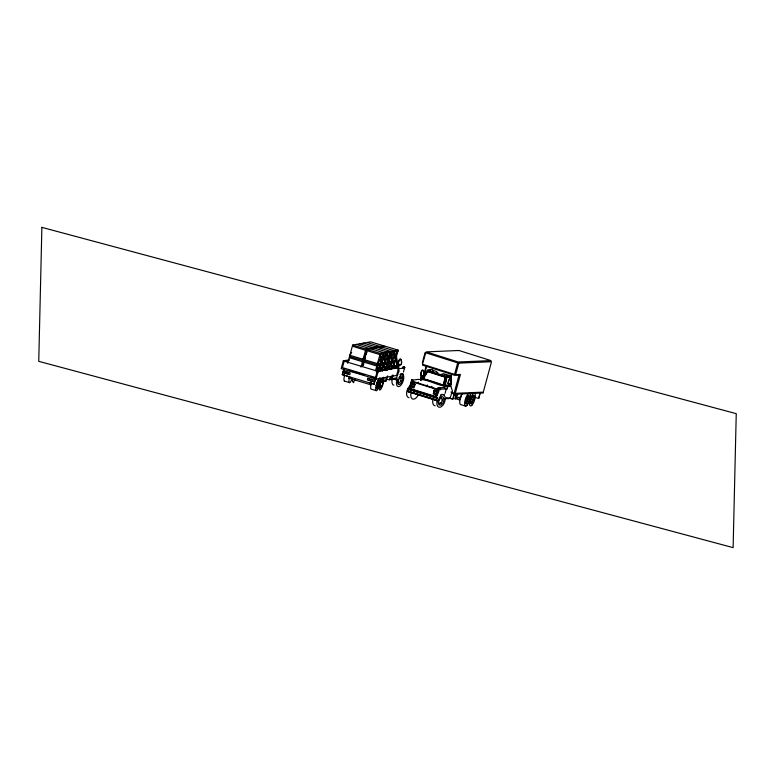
<?xml version="1.0" encoding="UTF-8"?>
<svg xmlns="http://www.w3.org/2000/svg" width="775" height="775" viewBox="0 0 775 775"><rect width="100%" height="100%" fill="white"/><g stroke="black" fill="none" stroke-linecap="round" stroke-linejoin="round"><path stroke-width="1.16" d="M444.104 398.844L449.926 398.408L452.445 391.104L450.827 386.279L451.089 375.391L446.681 375.575L444.23 386.56L445.906 390.232L445.082 393.351M421.329 374.645L420.912 380.544M420.699 380.477L421.377 374.645M402.913 376.272L402.855 373.598L400.946 373.947L398.476 380.632L393.051 378.994M411.506 380.777C411.07 377.532 412.833 383.828 413.395 379.779L411.719 379.488M349.215 359.823L343.286 360.898L341.184 368.629L376.059 379.12L396.616 375.42L398.718 367.689L393.09 365.994M375.71 377.532L342.434 367.612L344.187 361.169L349.079 360.288M375.788 378.345L373.986 384.197L342.269 374.654L343.858 368.842M342.269 374.654L343.751 369.966M344.914 373.201L345.388 371.487M347.684 363.359L352.654 345.078L370.576 341.853L383.799 345.834L383.47 347.045M346.541 373.695L347.006 371.981M348.159 374.18L348.624 372.465M371.109 383.092L370.663 384.749L348.953 378.219L349.409 376.563M360.976 367.108L365.877 349.06L383.799 345.834M362.361 366.556L367.021 349.409L384.942 346.173L398.166 350.155L393.264 368.202M372.717 348.983L373.046 347.772L359.823 343.79M376.301 348.343L376.631 347.123L363.407 343.141M368.968 380.438L369.433 378.723M370.586 380.922L371.051 379.207M379.886 347.694L380.215 346.483L366.992 342.502M372.203 381.416L372.678 379.702M375.633 370.353L380.244 353.381L398.166 350.155M375.517 377.561L377.27 371.118L397.439 367.486L392.877 366.11M373.986 384.197L375.575 378.384M376.059 379.12L378.161 371.39L398.718 367.689M378.636 371.864L383.828 352.741L370.605 348.76M382.22 371.215L387.413 352.092L374.189 348.111M385.805 370.576L390.997 351.443L377.774 347.471M383.402 380.942L385.165 381.474L386.347 377.144M387.694 375.865L386.221 381.29L385.165 381.474M389.68 368.842L394.582 350.804L381.358 346.822M390.571 376.582L389.631 380.021L387.335 379.324M390.193 378.83L390.813 376.534M391.123 379.75L392.373 375.158M391.685 378.558L392.305 376.262M422.327 362.865L425.146 352.499M422.54 379.372L425.863 367.147M423.973 376.214L426.725 366.081M437.187 400.074L435.938 400.442M408.415 389.224L437.943 398.098L408.144 388.914L435.734 397.12M449.258 398.263L452.745 399.028L454.324 393.206M449.626 398.243L453.104 399.009L454.683 393.196M454.954 398.931L456.213 394.281M455.312 398.922L456.582 394.262M457.783 393.807L456.669 397.914L460.592 397.749L461.706 393.642M478.679 398.437L480.258 392.615L478.679 398.437L474.513 397.226M380.738 382.317L380.167 383.615M403.436 372.077L404.211 369.026M470.706 399.425L471.268 397.895L470.89 399.416M439.105 387.887L438.514 389.108L440.084 389.748L438.64 389.098L439.105 387.887L440.549 388.537L439.958 389.748M439.386 389.476L439.202 389.37M404.405 368.619L402.806 367.999L403.281 366.788L404.87 367.408C403.436 370.469 406.207 366.023 403.281 366.788M403.368 366.769L402.806 367.999M403.513 368.251L403.756 368.358M391.733 379.537L393.138 375.119M450.43 385.165L445.024 385.068L446.7 377.609L450.876 377.338M411.932 383.238L411.07 387.006L413.957 387.917L415.119 384.245L411.806 383.247M446.448 389.554L449.258 383.247L446.662 389.622M397.74 368.135L399.319 364.599M397.963 368.193L399.542 364.667M432.343 370.188L432.663 369.568L428.246 369.762L427.374 370.402L421.464 379.382L420.544 379.818M363.204 358.912L366.091 354.272L365.548 350.281L352.509 346.26M377.57 363.233L380.457 358.593L379.915 354.601L366.691 350.62L366.972 352.712M383.334 353.981L380.593 358.389L380.099 354.562M386.919 353.342L384.177 357.74L383.683 353.923M376.195 371.884L377.357 370.033L376.815 366.032L363.582 362.051L363.872 364.143M380.225 365.412L377.483 369.82L376.999 366.003M390.503 352.693L387.762 357.091L387.267 353.274M379.779 371.235L380.942 369.384L380.399 365.383L377.512 370.004L377.783 372.01M383.809 364.773L381.067 369.171L380.583 365.354M394.088 352.044L391.346 356.452L390.852 352.625M387.393 364.124L384.652 368.522L384.168 364.705M397.672 351.404L394.93 355.802L394.436 351.986M386.948 369.946L388.11 368.096L387.558 364.095L384.681 368.706M390.978 363.475L388.236 367.883L387.742 364.066M390.532 369.297L391.695 367.447L391.142 363.446L388.265 368.067M394.562 362.836L391.821 367.234L391.327 363.417M364.889 358.961L363.097 359.28L349.874 355.299L351.685 352.402M363.097 359.28L366.12 354.456M377.473 363.601L380.486 358.777L381.058 362.962L384.071 358.137L384.642 362.312L387.655 357.488L388.227 361.663L391.239 356.839L391.811 361.024L394.824 356.2L395.386 360.375L377.473 363.601L364.24 359.629L365.451 357.692M381.097 369.355L383.974 364.744L384.526 368.735M386.928 370.208L388.13 368.27M390.513 369.559L391.714 367.631M391.85 367.418L394.727 362.807L376.815 366.032M409.936 386.26L410.556 385.311M426.366 372.455L422.656 378.636M422.801 378.055L426.415 372.572M432.431 371.08L432.062 371.564L432.624 371.738L433.196 371.244L432.644 371.07M437.177 372.581L436.809 373.066L437.371 373.24L437.943 372.746L437.391 372.572M441.924 374.073L441.556 374.558L442.118 374.732L442.69 374.248L442.137 374.073M444.298 374.829L443.939 375.313L444.492 375.488L445.063 374.993L444.511 374.819M427.015 371.651L427.529 371.089M436.548 400.665C440.384 402.632 438.844 395.531 441.702 394.417L444.414 394.785M411.728 383.702L412.6 383.422L415.051 384.749M433.893 390.697L434.765 390.416L437.216 391.743M411.912 383.615L412.6 383.422M403.048 368.048L397.963 368.968L399.057 370.237L398.999 371.38L396.461 377.9L391.724 378.752M433.971 390.232L437.158 391.239M365.548 350.281L368.968 349.661M380.07 347.655L382.22 347.268M349.409 357.692L362.438 361.712L364.783 361.286M379.915 354.601L397.837 351.366L394.95 355.987L395.492 360.007M364.56 360.172L362.768 360.491L349.544 356.519M395.056 361.586L377.144 364.822L363.911 360.84M393.002 366.265L396.839 365.403L396.442 357.837M392.964 366.556L396.877 365.606L396.471 357.546M394.911 367.001L397.284 366.575L397.866 367.466M348.953 378.219L351.056 377.842M391.443 379.585L396.471 378.684L396.461 377.9L397.1 378.374M414.315 379.963C427.18 376.786 438.253 387.887 450.827 386.279M444.782 387.461L437.517 387.955L438.95 391.036L436.771 396.325L434.668 396.664L411.573 389.379L409.907 386.899L410.798 382.153L412.658 381.329L437.798 389.263L444.869 388.972M409.646 389.166L408.076 389.166L436.567 398.156M440.549 388.537L438.97 387.897M408.9 391.142L407.514 391.201L436.015 400.191M409.093 391.21L407.863 391.259L437.391 400.132M408.628 391.85L407.485 391.452L408.822 391.404M483.358 392.983L454.731 394.204L451.622 393.216M446.632 398.069L449.345 397.953M456.058 397.672L460.36 397.488L459.691 399.968L455.283 398.573M394.988 378.946L398.04 379.711L398.476 380.632M356.238 344.439L369.462 348.421M352.654 345.078L365.877 349.06M367.021 349.409L380.244 353.381M343.286 360.898L378.161 371.39M348.382 370.198L364.24 374.974M371.041 377.018L374.441 378.045M342.492 374.616L347.491 376.127M369.2 382.656L374.209 384.158M344.613 381.135L349.612 382.656M376.33 390.697L371.322 389.176A6.665 1.54 -73.3 0 1 371.37 383.102M431.907 386.405L431.84 387.064M427.257 384.942L427.248 385.32M422.491 365.151L454.518 375.255L459.052 375.061L454.16 393.07L450.914 392.053M433.457 370.537L436.79 371.593M443.474 373.695L451.389 376.195L446.429 376.408L427.374 370.402M458.829 397.188L460.592 397.749M412.532 383.112L415.003 384.255M446.255 397.953L448.502 398.66M465.765 406.177L460.941 404.637A6.665 2.218 -72.5 0 1 459.875 400.53A6.665 2.218 -72.5 0 1 462.501 393.419M409.965 391.762L436.18 400.026M407.447 391.462L438.195 401.053M414.46 384.012L414.954 384.574M396.5 355.909L397.284 366.575M362.438 361.712L362.981 365.703M365.732 350.242L366.226 354.059M362.623 361.673L363.117 365.5M409.045 397.682A6.665 3.759 -70.3 0 1 406.642 392.567A6.665 3.759 -70.3 0 1 410.372 385.553M418.423 394.272A6.665 3.759 -70.3 0 1 412.901 399.115A6.665 3.759 -70.3 0 1 411.137 392.392M440.646 395.163A6.665 3.759 -70.3 0 1 445.238 399.086A6.665 3.759 -70.3 0 1 440.006 407.262A6.665 3.759 -70.3 0 1 437.236 400.51M435.143 405.8A6.665 3.759 -70.3 0 1 433.06 399.009M399.997 374.616A6.665 3.148 -71.3 0 1 403.746 378.239A6.665 3.148 -71.3 0 1 398.96 386.58A6.665 3.148 -71.3 0 1 396.877 380.06M398.805 377.977A4.505 2.131 -71.3 0 1 402.545 377.57A4.505 2.131 -71.3 0 1 399.755 384.352A4.505 2.131 -71.3 0 1 397.924 380.118M393.884 385.127A6.665 3.148 -71.3 0 1 392.14 379.643M355.076 379.498A6.665 1.54 -73.3 0 1 352.567 379.091M344.613 381.155A6.665 1.54 -73.3 0 1 344.662 375.061M351.947 379.198A6.665 1.54 -73.3 0 1 349.244 382.521A6.665 1.54 -73.3 0 1 349.67 376.573M383.344 377.27A6.665 1.54 -73.3 0 1 382.588 385.562A6.665 1.54 -73.3 0 1 379.188 388.759A6.665 1.54 -73.3 0 1 382.269 378.278M353.158 382.007A6.665 1.54 -73.3 0 1 353.768 382.714M445.199 377.231L443.155 385.136A193.74 181.03 85.5 0 0 423.344 378.878L427.664 371.622L445.199 377.231M379.866 385.127L379.857 386.183L379.866 385.127M381.901 381.222L381.891 382.104L382.094 380.767L381.901 381.222M41.879 227.366L38.75 361.334L733.121 547.634L736.25 413.666L41.879 227.366M411.709 385.214L412.552 386.957L414.141 385.979L413.298 384.235L411.709 385.214M433.874 392.208L434.717 393.952L436.306 392.973L435.453 391.23L433.874 392.208M451.002 377.26L450.488 385.398L445.121 385.718L446.662 377.367L451.002 377.26M466.763 401.76L467.354 400.82L466.763 401.76M467.054 396.974L466.434 398.36L467.054 396.974M471.694 401.547L470.997 402.428L471.694 401.547M471.985 396.761L472.653 396.335L471.985 396.761M438.708 400.52L438.534 402.07L438.708 400.52M442.176 399.58L442.351 400.898L442.176 399.58M377.173 386.241L377.667 385.272L377.173 386.241M377.745 381.542L377.202 382.957L377.745 381.542M380.709 385.601L380.147 386.522L380.709 385.601M381.29 380.903L381.804 380.428L381.29 380.903M398.059 363.669C404.482 370.247 400.946 350.242 398.059 363.669M398.311 363.727C404.337 368.755 400.258 351.714 398.311 363.727M418.481 382.288L418.403 382.821L418.481 382.288M420.496 374.713C426.715 381.271 423.344 361.353 420.496 374.713M420.738 374.761C426.608 379.779 422.637 362.807 420.738 374.761M437.284 391.239L436.122 394.911L433.235 394L434.087 390.232L437.284 391.239M447.95 383.373C454.169 389.932 450.798 370.014 447.95 383.373M448.192 383.422C454.053 388.44 450.091 371.467 448.192 383.422M445.48 377.037L443.562 385.369L422.83 378.588L427.616 371.399L445.48 377.037M465.775 399.638L465.513 401.15L465.775 399.638M468.042 398.292L467.819 399.551L468.042 398.292M411.021 382.356L410.227 387.703L411.593 388.953L434.562 396.199L436.78 395.327L438.35 390.968L437.449 389.709L412.407 381.804L411.021 382.356M376.631 384.255L376.321 385.756L376.631 384.255M378.355 382.743L378.103 383.993L378.355 382.743M343.761 371.002L343.296 372.717L349.777 374.664L350.242 372.949L343.761 371.002M367.815 378.239L367.35 379.953L373.831 381.901L374.296 380.186L367.815 378.239M376.747 386.638L376.602 387.161L376.747 386.638M378.258 381.067L378.365 381.862L378.258 381.067M398.854 382.579L398.718 383.102L399.59 382.278L398.854 382.579M400.375 377.008L399.503 377.832L400.375 377.008M425.669 352.77L422.54 364.289L454.557 374.393L457.686 362.865L425.669 352.77M439.842 403.242L439.696 403.756L438.902 403.252L439.842 403.242M441.353 397.662L441.876 398.602L441.353 397.662M458.79 363.117L455.661 374.635L460.418 374.432L455.293 393.322L483.28 392.131L491.534 361.722L458.79 363.117M466.201 402.118L465.62 402.254L466.201 402.118M467.722 396.538L467.955 397.381L467.722 396.538M472.75 399.338L472.372 400.859L472.75 399.338M400.82 380.128L400.462 381.658L400.82 380.128M470.764 401.586L470.551 402.041L470.677 400.675L470.764 401.586M473.099 396.713L472.973 398.079L473.099 396.713M398.311 382.211L398.059 382.647L398.088 381.252L398.311 382.211M401.033 377.464L400.995 378.859L401.033 377.464M384.042 357.953L381.155 362.593L380.622 358.573L383.499 353.952L384.042 357.953M387.626 357.304L384.739 361.944L384.197 357.924L387.083 353.303L387.626 357.304M391.21 356.655L388.323 361.295L387.781 357.275L390.668 352.664L391.21 356.655M394.795 356.016L391.908 360.656L391.365 356.636L394.252 352.015L394.795 356.016M429.776 370.247L429.408 370.731L430.542 370.411L429.776 370.247M440.336 397.982L439.561 399.309L440.336 397.982M441.488 402.109L440.723 403.446L441.488 402.109M458.926 350.494L426.211 351.879L458.248 361.993L490.972 360.598L458.926 350.494M441.324 404.773A4.505 2.548 -70.3 0 0 443.358 397.284A4.505 2.548 -70.3 0 0 438.476 400.636A4.505 2.548 -70.3 0 0 441.324 404.773M467.17 405.267A6.665 2.218 -72.5 0 0 470.183 394.194A6.665 2.218 -72.5 0 0 465.155 399.881A6.665 2.218 -72.5 0 0 467.17 405.267M467.277 403.494A4.505 1.502 -72.5 0 0 469.311 396.006A4.505 1.502 -72.5 0 0 465.92 399.852A4.505 1.502 -72.5 0 0 467.277 403.494M472.101 405.063A6.665 2.218 -72.5 0 0 475.104 393.981A6.665 2.218 -72.5 0 0 470.086 399.668A6.665 2.218 -72.5 0 0 472.101 405.063M472.207 403.281A4.505 1.502 -72.5 0 0 474.242 395.793A4.505 1.502 -72.5 0 0 470.842 399.638A4.505 1.502 -72.5 0 0 472.207 403.281M381.155 387.306A4.505 1.037 -73.3 0 0 383.189 379.818A4.505 1.037 -73.3 0 0 380.467 383.867A4.505 1.037 -73.3 0 0 381.155 387.306M377.406 389.689A6.665 1.54 -73.3 0 0 380.409 378.617A6.665 1.54 -73.3 0 0 376.379 384.603A6.665 1.54 -73.3 0 0 377.406 389.689M377.619 387.946A4.505 1.037 -73.3 0 0 379.653 380.457A4.505 1.037 -73.3 0 0 376.921 384.507A4.505 1.037 -73.3 0 0 377.619 387.946"/></g></svg>
